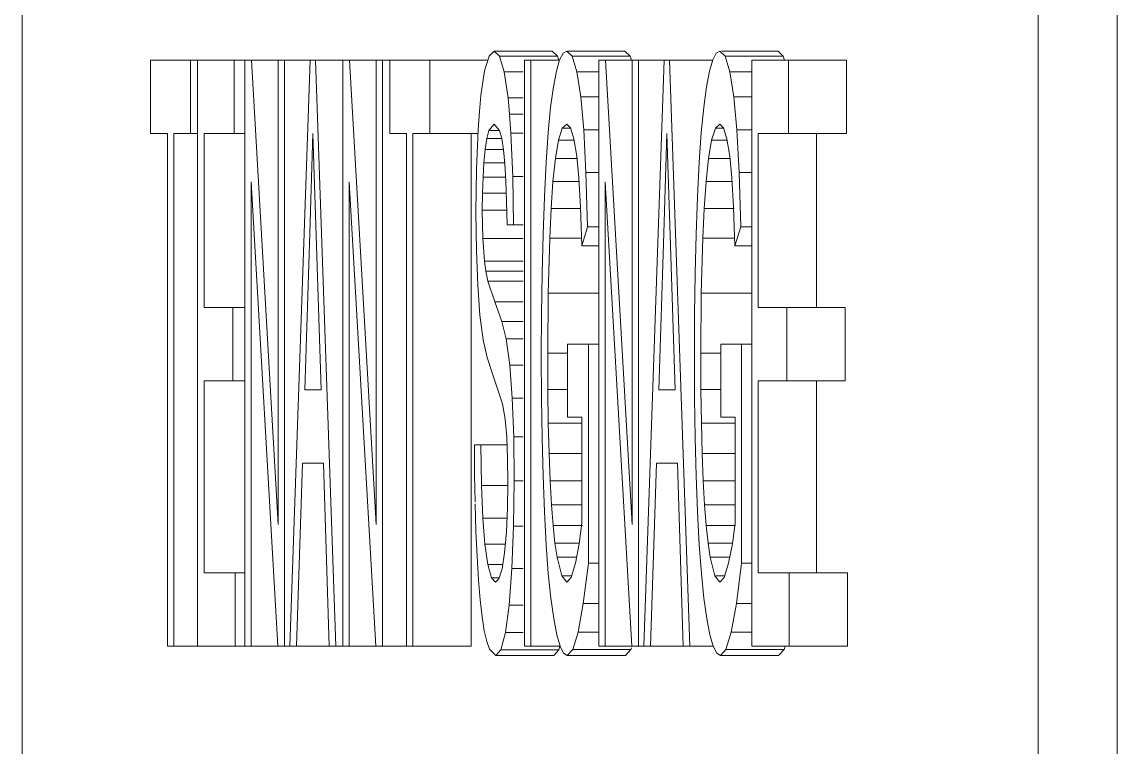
# Model space of a CAD drawing. Header units: millimetres. Extents: x 4237772 to 4686020, y -673 to 29459.
# Drawn here: x 4305745 to 4306683, y 13596 to 14218 of the extents above; entities that cross this region are included whole.
import ezdxf

# ---------------------------------------------------------------- set-up
doc = ezdxf.new("R2010")
doc.units = ezdxf.units.MM
doc.layers.add('A-GENM', color=13, linetype='Continuous', lineweight=5)
doc.layers.add('P-SANR-FIXT', color=6, linetype='Continuous', lineweight=5)

# ---------------------------------------------------------------- blocks, each defined once
blk = doc.blocks.new('Downpipe - Tee Spreader - Downpipe - Tee Spreader-V12-SECTION - GRIDS C4-C5')
at = {"layer": 'P-SANR-FIXT'}
blk.add_line((4306683.27, 15154.83), (4306683.27, 11361.79), dxfattribs=at)
blk = doc.blocks.new('Generic Models 13 - Generic Models 13-2262104-SECTION - GRIDS C4-C5')
at = {"layer": 'A-GENM'}
for p, q in [((4305745.53, 14893.39), (4305745.06, 12493.39)), ((4306615.42, 12471.04), (4306615.89, 14871.04))]:
    blk.add_line(p, q, dxfattribs=at)

msp = doc.modelspace()

# ---------------------------------------------------------------- linework, layer by layer
at = {"layer": 'A-GENM'}
for p, q in [((4306145.28, 14188.52), (4306141.43, 14175.69)), ((4306149.53, 14192.8), (4306145.28, 14188.52)), ((4306154.14, 14188.32), (4306149.53, 14192.8)), ((4306199.34, 14192.8), (4306149.53, 14192.8)), ((4306158.18, 14174.9), (4306154.14, 14188.32)), ((4306203.95, 14188.32), (4306154.14, 14188.32)), ((4306199.34, 14192.8), (4306203.95, 14188.32)), ((4306203.95, 14188.32), (4306204.97, 14184.95)), ((4306208.68, 14190.88), (4306205.71, 14185.11)), ((4306211.84, 14192.8), (4306208.68, 14190.88)), ((4306216.34, 14188.34), (4306211.84, 14192.8)), ((4306261.65, 14192.8), (4306211.84, 14192.8)), ((4306220.39, 14174.96), (4306216.34, 14188.34)), ((4306266.15, 14188.34), (4306216.34, 14188.34)), ((4306261.65, 14192.8), (4306266.15, 14188.34)), ((4306266.15, 14188.34), (4306267.18, 14184.95)), ((4306339.83, 14190.88), (4306336.86, 14185.11)), ((4306342.99, 14192.8), (4306339.83, 14190.88)), ((4306347.49, 14188.34), (4306342.99, 14192.8)), ((4306392.8, 14192.8), (4306344.58, 14192.8)), ((4306351.54, 14174.96), (4306347.49, 14188.34)), ((4306397.3, 14188.34), (4306347.49, 14188.34)), ((4306392.8, 14192.8), (4306397.3, 14188.34)), ((4306397.3, 14188.34), (4306398.33, 14184.95)), ((4305889.46, 14184.95), (4305855.31, 14184.95)), ((4305855.31, 14184.95), (4305855.31, 14122.17)), ((4305889.46, 14122.17), (4305889.46, 14184.95)), ((4305895.61, 14184.95), (4305889.46, 14184.95)), ((4305926.97, 14184.95), (4305895.61, 14184.95)), ((4305895.61, 14184.95), (4305895.61, 13682.67)), ((4305927.03, 14122.17), (4305927.03, 14184.95)), ((4305935.91, 14184.95), (4305927.03, 14184.95)), ((4305941.76, 14184.95), (4305935.91, 14184.95)), ((4305935.91, 14184.95), (4305935.91, 13682.67)), ((4305964.6, 13787.03), (4305941.76, 14184.95)), ((4305964.6, 14184.95), (4305941.76, 14184.95)), ((4305970.07, 14184.95), (4305964.6, 14184.95)), ((4305964.6, 14184.95), (4305964.6, 13787.03)), ((4305970.07, 13682.67), (4305970.07, 14184.95)), ((4305992, 14184.95), (4305970.07, 14184.95)), ((4305992, 14184.95), (4305974.55, 13682.67)), ((4305996.65, 14184.95), (4305992, 14184.95)), ((4306014.09, 13682.67), (4305996.65, 14184.95)), ((4306019.93, 14184.95), (4305996.65, 14184.95)), ((4306025.78, 14184.95), (4306019.93, 14184.95)), ((4306019.93, 14184.95), (4306019.93, 13682.67)), ((4306048.62, 13787.03), (4306025.78, 14184.95)), ((4306048.62, 14184.95), (4306025.78, 14184.95)), ((4306054.08, 14184.95), (4306048.62, 14184.95)), ((4306048.62, 14184.95), (4306048.62, 13787.03)), ((4306054.08, 13682.67), (4306054.08, 14184.95)), ((4306060.23, 14184.95), (4306054.08, 14184.95)), ((4306094.39, 14184.95), (4306060.23, 14184.95)), ((4306060.23, 14184.95), (4306060.23, 14122.17)), ((4306094.39, 14122.17), (4306094.39, 14184.95)), ((4306144.2, 14184.95), (4306094.39, 14184.95)), ((4306181.14, 14184.95), (4306175.67, 14184.95)), ((4306175.67, 14184.95), (4306175.67, 13682.67)), ((4306181.14, 13682.67), (4306181.14, 14184.95)), ((4306205.72, 14184.95), (4306181.14, 14184.95)), ((4306205.71, 14185.11), (4306202.93, 14175.49)), ((4306245.05, 14184.95), (4306239.2, 14184.95)), ((4306239.2, 14184.95), (4306239.2, 13682.67)), ((4306267.89, 13787.03), (4306245.05, 14184.95)), ((4306267.25, 14184.95), (4306245.05, 14184.95)), ((4306273.35, 14184.95), (4306267.89, 14184.95)), ((4306267.89, 14184.95), (4306267.89, 13787.03)), ((4306273.35, 13682.67), (4306273.35, 14184.95)), ((4306295.28, 14184.95), (4306273.35, 14184.95)), ((4306295.28, 14184.95), (4306277.83, 13682.67)), ((4306299.94, 14184.95), (4306295.28, 14184.95)), ((4306317.38, 13682.67), (4306299.94, 14184.95)), ((4306336.87, 14184.95), (4306299.94, 14184.95)), ((4306336.86, 14185.11), (4306334.08, 14175.49)), ((4306401.77, 14184.95), (4306370.35, 14184.95)), ((4306370.35, 14184.95), (4306370.35, 13682.67)), ((4306401.77, 14122.17), (4306401.77, 14184.95)), ((4306451.58, 14184.95), (4306401.77, 14184.95)), ((4306451.58, 14184.95), (4306451.58, 14122.17)), ((4306141.43, 14175.69), (4306138.23, 14154.6)), ((4306161.49, 14152.79), (4306158.18, 14174.9)), ((4306174.44, 14174.9), (4306158.18, 14174.9)), ((4306202.93, 14175.49), (4306200.34, 14162.02)), ((4306223.8, 14153.62), (4306220.39, 14174.96)), ((4306239.2, 14174.96), (4306220.39, 14174.96)), ((4306334.08, 14175.49), (4306331.49, 14162.02)), ((4306354.95, 14153.62), (4306351.54, 14174.96)), ((4306370.61, 14174.96), (4306351.54, 14174.96)), ((4306200.34, 14162.02), (4306197.98, 14144.6)), ((4306331.49, 14162.02), (4306329.14, 14144.6)), ((4306138.23, 14154.6), (4306136.95, 14141.07)), ((4306162.82, 14138.59), (4306161.49, 14152.79)), ((4306174.44, 14152.79), (4306161.49, 14152.79)), ((4306226.38, 14125.29), (4306223.8, 14153.62)), ((4306239.2, 14153.62), (4306223.8, 14153.62)), ((4306357.53, 14125.29), (4306354.95, 14153.62)), ((4306370.35, 14153.62), (4306354.95, 14153.62)), ((4306136.95, 14141.07), (4306135.9, 14125.54)), ((4306197.98, 14144.6), (4306195.92, 14123.1)), ((4306329.11, 14144.33), (4306327.07, 14123.1)), ((4306145.11, 14124.62), (4306149.75, 14130.02)), ((4306149.75, 14130.02), (4306154.28, 14124.56)), ((4306163.94, 14122.29), (4306162.82, 14138.59)), ((4306174.44, 14138.59), (4306162.82, 14138.59)), ((4306207.98, 14126.63), (4306211.76, 14130.02)), ((4306211.76, 14130.02), (4306214.98, 14126.87)), ((4306339.14, 14126.63), (4306342.91, 14130.02)), ((4306342.91, 14130.02), (4306346.13, 14126.87)), ((4305855.31, 14122.17), (4305869.65, 14122.17)), ((4305869.65, 14122.17), (4305869.65, 13682.67)), ((4305875.12, 13682.67), (4305875.12, 14122.17)), ((4305875.12, 14122.17), (4305889.46, 14122.17)), ((4305895.61, 14122.17), (4305889.46, 14122.17)), ((4305901.07, 13973.05), (4305901.07, 14122.17)), ((4305901.07, 14122.17), (4305926.97, 14122.17)), ((4305935.91, 14122.17), (4305927.03, 14122.17)), ((4305991.59, 14036.7), (4305994.31, 14122.17)), ((4305994.31, 14122.17), (4305997.38, 14025.9)), ((4306060.23, 14122.17), (4306074.58, 14122.17)), ((4306074.58, 14122.17), (4306074.58, 13682.67)), ((4306080.04, 13682.67), (4306080.04, 14122.17)), ((4306080.04, 14122.17), (4306094.39, 14122.17)), ((4306135.76, 14122.17), (4306094.39, 14122.17)), ((4306129.85, 14122.17), (4306129.85, 13682.67)), ((4306135.9, 14125.54), (4306134.48, 14091.25)), ((4306143.33, 14117.88), (4306145.11, 14124.62)), ((4306154.28, 14124.62), (4306145.11, 14124.62)), ((4306154.28, 14124.56), (4306156.07, 14117.74)), ((4306165.49, 14085.29), (4306163.94, 14122.29)), ((4306174.44, 14122.29), (4306163.94, 14122.29)), ((4306195.92, 14123.1), (4306194.16, 14097.54)), ((4306204.76, 14116.46), (4306207.98, 14126.63)), ((4306215.05, 14126.63), (4306207.98, 14126.63)), ((4306214.98, 14126.87), (4306217.9, 14117.45)), ((4306228.3, 14088.61), (4306226.38, 14125.29)), ((4306239.2, 14125.29), (4306226.38, 14125.29)), ((4306294.88, 14036.7), (4306297.6, 14122.17)), ((4306297.6, 14122.17), (4306300.66, 14025.9)), ((4306327.07, 14123.1), (4306325.31, 14097.54)), ((4306335.91, 14116.46), (4306339.14, 14126.63)), ((4306346.2, 14126.63), (4306339.14, 14126.63)), ((4306346.13, 14126.87), (4306349.05, 14117.45)), ((4306359.45, 14088.61), (4306357.53, 14125.29)), ((4306370.35, 14125.29), (4306357.53, 14125.29)), ((4306375.81, 13973.05), (4306375.81, 14122.17)), ((4306375.81, 14122.17), (4306401.77, 14122.17)), ((4306451.58, 14122.17), (4306401.77, 14122.17)), ((4306425.62, 14122.17), (4306425.62, 13973.05)), ((4306141.92, 14108.43), (4306143.33, 14117.88)), ((4306156.08, 14117.88), (4306143.51, 14117.88)), ((4306156.07, 14117.74), (4306157.55, 14108.19)), ((4306202.09, 14100.8), (4306204.76, 14116.46)), ((4306218.06, 14116.46), (4306204.76, 14116.46)), ((4306217.9, 14117.45), (4306220.35, 14102.79)), ((4306333.25, 14100.8), (4306335.91, 14116.46)), ((4306349.21, 14116.46), (4306335.91, 14116.46)), ((4306349.05, 14117.45), (4306351.5, 14102.79)), ((4306140.85, 14097.08), (4306141.92, 14108.43)), ((4306157.57, 14108.43), (4306141.92, 14108.43)), ((4306157.55, 14108.19), (4306158.73, 14095.97)), ((4306220.35, 14102.79), (4306222.16, 14083.97)), ((4306351.5, 14102.79), (4306353.31, 14083.97)), ((4306140.08, 14084.61), (4306140.85, 14097.08)), ((4306158.95, 14097.08), (4306140.85, 14097.08)), ((4306158.73, 14095.97), (4306159.64, 14081.15)), ((4306194.16, 14097.54), (4306192.68, 14067.9)), ((4306200, 14080.9), (4306202.09, 14100.8)), ((4306220.54, 14100.8), (4306202.09, 14100.8)), ((4306325.31, 14097.54), (4306323.83, 14067.9)), ((4306331.15, 14080.9), (4306333.25, 14100.8)), ((4306351.69, 14100.8), (4306333.25, 14100.8)), ((4306134.48, 14091.25), (4306134, 14054.48)), ((4306139.62, 14071.02), (4306140.08, 14084.61)), ((4306159.43, 14084.61), (4306140.08, 14084.61)), ((4306166.11, 14043.69), (4306165.49, 14085.29)), ((4306174.44, 14085.29), (4306165.49, 14085.29)), ((4306222.16, 14083.97), (4306223.52, 14059)), ((4306229.69, 14042.21), (4306228.3, 14088.61)), ((4306239.2, 14088.61), (4306228.3, 14088.61)), ((4306353.31, 14083.97), (4306354.68, 14059)), ((4306360.84, 14042.21), (4306359.45, 14088.61)), ((4306370.35, 14088.61), (4306359.45, 14088.61)), ((4305941.38, 13682.67), (4305941.38, 14080.72)), ((4305941.38, 14080.72), (4305964.22, 13682.67)), ((4306025.39, 13682.67), (4306025.39, 14080.72)), ((4306025.39, 14080.72), (4306048.23, 13682.67)), ((4306159.64, 14081.15), (4306160.28, 14063.72)), ((4306198.39, 14057.8), (4306200, 14080.9)), ((4306222.33, 14080.9), (4306200, 14080.9)), ((4306244.66, 13682.67), (4306244.66, 14080.72)), ((4306244.66, 14080.72), (4306267.5, 13682.67)), ((4306329.54, 14057.8), (4306331.15, 14080.9)), ((4306353.48, 14080.9), (4306331.15, 14080.9)), ((4306139.47, 14056.32), (4306139.62, 14071.02)), ((4306160.01, 14071.02), (4306139.62, 14071.02)), ((4306192.68, 14067.9), (4306191.51, 14035.62)), ((4306323.83, 14067.9), (4306322.66, 14035.62)), ((4306134, 14054.48), (4306134.39, 14021.58)), ((4306139.9, 14032.19), (4306139.47, 14056.32)), ((4306160.41, 14056.32), (4306139.47, 14056.32)), ((4306160.28, 14063.72), (4306160.64, 14043.69)), ((4306197.19, 14032.53), (4306198.39, 14057.8)), ((4306223.96, 14057.8), (4306198.39, 14057.8)), ((4306223.52, 14059), (4306224.65, 14025.9)), ((4306328.34, 14032.53), (4306329.54, 14057.8)), ((4306355.11, 14057.8), (4306329.54, 14057.8)), ((4306354.68, 14059), (4306355.8, 14025.9)), ((4305987.31, 13902.42), (4305991.59, 14036.7)), ((4306160.64, 14043.69), (4306166.11, 14043.69)), ((4306174.44, 14043.69), (4306166.11, 14043.69)), ((4306224.65, 14025.9), (4306229.69, 14042.21)), ((4306239.2, 14042.21), (4306229.69, 14042.21)), ((4306290.6, 13902.42), (4306294.88, 14036.7)), ((4306355.8, 14025.9), (4306360.84, 14042.21)), ((4306370.35, 14042.21), (4306360.84, 14042.21)), ((4306141.21, 14012.78), (4306139.9, 14032.19)), ((4306174.44, 14032.19), (4306139.9, 14032.19)), ((4306191.51, 14035.62), (4306190.68, 14002.1)), ((4306195.91, 13985.13), (4306197.19, 14032.53)), ((4306224.42, 14032.53), (4306197.19, 14032.53)), ((4306322.66, 14035.62), (4306321.83, 14002.1)), ((4306327.06, 13985.13), (4306328.34, 14032.53)), ((4306355.58, 14032.53), (4306328.34, 14032.53)), ((4305997.38, 14025.9), (4306001.33, 13902.42)), ((4306134.39, 14021.58), (4306135.53, 13992.06)), ((4306239.2, 14025.9), (4306224.65, 14025.9)), ((4306300.66, 14025.9), (4306304.61, 13902.42)), ((4306370.35, 14025.9), (4306355.8, 14025.9)), ((4306142.41, 14004.15), (4306141.21, 14012.78)), ((4306174.44, 14012.78), (4306141.21, 14012.78)), ((4306144.29, 13995.43), (4306142.41, 14004.15)), ((4306174.44, 14004.15), (4306142.41, 14004.15)), ((4306190.68, 14002.1), (4306190.18, 13967.35)), ((4306321.83, 14002.1), (4306321.33, 13967.35)), ((4306135.53, 13992.06), (4306137.46, 13966.46)), ((4306150.13, 13977.71), (4306144.29, 13995.43)), ((4306174.44, 13995.43), (4306144.29, 13995.43)), ((4306195.48, 13933.93), (4306195.91, 13985.13)), ((4306239.2, 13985.13), (4306195.91, 13985.13)), ((4306326.63, 13933.93), (4306327.06, 13985.13)), ((4306370.35, 13985.13), (4306327.06, 13985.13)), ((4305925.67, 13973.05), (4305901.07, 13973.05)), ((4305925.67, 13910.27), (4305925.67, 13973.05)), ((4305935.91, 13973.05), (4305925.67, 13973.05)), ((4306156.16, 13960.88), (4306150.13, 13977.71)), ((4306174.44, 13977.71), (4306150.13, 13977.71)), ((4306400.4, 13973.05), (4306375.81, 13973.05)), ((4306400.4, 13910.27), (4306400.4, 13973.05)), ((4306450.21, 13973.05), (4306400.4, 13973.05)), ((4306450.21, 13973.05), (4306450.21, 13910.27)), ((4306137.46, 13966.46), (4306140.18, 13945.34)), ((4306159.8, 13946.2), (4306156.16, 13960.88)), ((4306174.44, 13960.88), (4306156.16, 13960.88)), ((4306190.18, 13967.35), (4306190.02, 13931.36)), ((4306321.33, 13967.35), (4306321.17, 13931.36)), ((4306140.18, 13945.34), (4306143.53, 13930.24)), ((4306162.92, 13923.42), (4306159.8, 13946.2)), ((4306174.44, 13946.2), (4306159.8, 13946.2)), ((4306195.61, 13902.58), (4306195.48, 13933.93)), ((4306212.56, 13933.93), (4306195.48, 13933.93)), ((4306230.32, 13941.66), (4306212.56, 13941.66)), ((4306212.56, 13941.66), (4306212.56, 13878.87)), ((4306230.32, 13753.92), (4306230.32, 13941.66)), ((4306239.2, 13941.66), (4306230.32, 13941.66)), ((4306326.76, 13902.58), (4306326.63, 13933.93)), ((4306343.71, 13933.93), (4306326.63, 13933.93)), ((4306361.47, 13941.66), (4306343.71, 13941.66)), ((4306343.71, 13941.66), (4306343.71, 13878.87)), ((4306361.47, 13753.92), (4306361.47, 13941.66)), ((4306370.35, 13941.66), (4306361.47, 13941.66)), ((4306143.53, 13930.24), (4306148.75, 13914.38)), ((4306165.09, 13895.31), (4306162.92, 13923.42)), ((4306174.44, 13923.42), (4306162.92, 13923.42)), ((4306190.02, 13931.36), (4306190.18, 13895.38)), ((4306321.17, 13931.36), (4306321.33, 13895.38)), ((4306148.75, 13914.38), (4306156.7, 13890.4)), ((4305901.07, 13745.46), (4305901.07, 13910.27)), ((4305901.07, 13910.27), (4305925.67, 13910.27)), ((4305935.91, 13910.27), (4305925.67, 13910.27)), ((4306375.81, 13745.46), (4306375.81, 13910.27)), ((4306375.81, 13910.27), (4306400.4, 13910.27)), ((4306450.21, 13910.27), (4306400.4, 13910.27)), ((4306425.62, 13910.27), (4306425.62, 13745.46)), ((4306001.33, 13902.42), (4305987.31, 13902.42)), ((4306166.37, 13862.17), (4306165.09, 13895.31)), ((4306174.44, 13895.31), (4306165.09, 13895.31)), ((4306190.18, 13895.38), (4306190.68, 13861.12)), ((4306195.99, 13873.89), (4306195.61, 13902.58)), ((4306212.56, 13902.58), (4306195.61, 13902.58)), ((4306304.61, 13902.42), (4306290.6, 13902.42)), ((4306321.33, 13895.38), (4306321.83, 13861.12)), ((4306327.14, 13873.89), (4306326.76, 13902.58)), ((4306343.71, 13902.58), (4306326.76, 13902.58)), ((4306156.7, 13890.4), (4306159.04, 13877.39)), ((4306159.04, 13877.39), (4306160.42, 13861.89)), ((4306212.56, 13878.87), (4306224.85, 13878.87)), ((4306224.85, 13878.87), (4306224.85, 13788.13)), ((4306343.71, 13878.87), (4306356, 13878.87)), ((4306356, 13878.87), (4306356, 13788.13)), ((4306196.64, 13847.86), (4306195.99, 13873.89)), ((4306225.07, 13873.89), (4306195.99, 13873.89)), ((4306327.79, 13847.86), (4306327.14, 13873.89)), ((4306356.22, 13873.89), (4306327.14, 13873.89)), ((4306160.42, 13861.89), (4306161.1, 13843.73)), ((4306166.79, 13824.31), (4306166.37, 13862.17)), ((4306174.44, 13862.17), (4306166.37, 13862.17)), ((4306190.68, 13861.12), (4306191.52, 13828.6)), ((4306321.83, 13861.12), (4306322.67, 13828.6)), ((4306132.64, 13855.33), (4306132.83, 13829.29)), ((4306138.1, 13855.33), (4306132.64, 13855.33)), ((4306138.73, 13820.49), (4306138.1, 13855.33)), ((4306160.66, 13855.33), (4306138.1, 13855.33)), ((4305980.31, 13682.67), (4305985.31, 13839.63)), ((4305985.31, 13839.63), (4306003.32, 13839.63)), ((4306003.32, 13839.63), (4306008.32, 13682.67)), ((4306161.1, 13843.73), (4306161.33, 13822.71)), ((4306197.53, 13824.49), (4306196.64, 13847.86)), ((4306224.85, 13847.86), (4306196.64, 13847.86)), ((4306283.6, 13682.67), (4306288.59, 13839.63)), ((4306288.59, 13839.63), (4306306.61, 13839.63)), ((4306306.61, 13839.63), (4306311.6, 13682.67)), ((4306328.69, 13824.49), (4306327.79, 13847.86)), ((4306356, 13847.86), (4306327.79, 13847.86)), ((4306132.83, 13829.29), (4306133.25, 13806.45)), ((4306139.86, 13792.48), (4306138.73, 13820.49)), ((4306161.62, 13820.49), (4306138.73, 13820.49)), ((4306161.33, 13822.71), (4306161.02, 13801.14)), ((4306166.3, 13785.6), (4306166.79, 13824.31)), ((4306174.44, 13824.31), (4306166.79, 13824.31)), ((4306191.52, 13828.6), (4306192.69, 13797.82)), ((4306198.68, 13803.86), (4306197.53, 13824.49)), ((4306224.85, 13824.49), (4306197.53, 13824.49)), ((4306322.67, 13828.6), (4306323.84, 13797.82)), ((4306329.83, 13803.86), (4306328.69, 13824.49)), ((4306356, 13824.49), (4306329.11, 13824.49)), ((4306133.29, 13804.62), (4306134.01, 13781.34)), ((4306161.02, 13801.14), (4306160.12, 13780.59)), ((4306200.06, 13786.08), (4306198.68, 13803.86)), ((4306224.85, 13803.86), (4306198.68, 13803.86)), ((4306331.21, 13786.08), (4306329.83, 13803.86)), ((4306356, 13803.86), (4306329.83, 13803.86)), ((4306141.63, 13770.26), (4306139.86, 13792.48)), ((4306160.64, 13792.48), (4306139.86, 13792.48)), ((4306192.69, 13797.82), (4306194.19, 13769.66)), ((4306323.84, 13797.82), (4306325.34, 13769.66)), ((4306164.83, 13749.2), (4306166.3, 13785.6)), ((4306174.44, 13785.6), (4306166.3, 13785.6)), ((4306201.67, 13771.12), (4306200.06, 13786.08)), ((4306225.18, 13786.08), (4306200.06, 13786.08)), ((4306224.85, 13788.13), (4306222.52, 13770.4)), ((4306332.82, 13771.12), (4306331.21, 13786.08)), ((4306356.33, 13786.08), (4306331.21, 13786.08)), ((4306356, 13788.13), (4306353.67, 13770.4)), ((4306134.01, 13781.34), (4306135, 13759.44)), ((4306160.12, 13780.59), (4306158.59, 13762.68)), ((4306144.16, 13752.75), (4306141.63, 13770.26)), ((4306159.23, 13770.26), (4306141.63, 13770.26)), ((4306194.19, 13769.66), (4306196.01, 13745.04)), ((4306203.51, 13759.01), (4306201.67, 13771.12)), ((4306222.62, 13771.12), (4306201.67, 13771.12)), ((4306222.52, 13770.4), (4306219.32, 13753.73)), ((4306325.34, 13769.66), (4306327.16, 13745.04)), ((4306334.66, 13759.01), (4306332.82, 13771.12)), ((4306353.77, 13771.12), (4306332.82, 13771.12)), ((4306353.67, 13770.4), (4306350.47, 13753.73)), ((4306135, 13759.44), (4306136.22, 13739.55)), ((4306158.59, 13762.68), (4306156.43, 13749.07)), ((4306207.56, 13742.96), (4306203.51, 13759.01)), ((4306220.33, 13759.01), (4306203.51, 13759.01)), ((4306338.71, 13742.96), (4306334.66, 13759.01)), ((4306351.48, 13759.01), (4306334.66, 13759.01)), ((4305927.71, 13745.46), (4305901.07, 13745.46)), ((4305927.71, 13682.67), (4305927.71, 13745.46)), ((4305935.91, 13745.46), (4305927.71, 13745.46)), ((4306147.26, 13741.39), (4306144.16, 13752.75)), ((4306157.01, 13752.75), (4306144.16, 13752.75)), ((4306156.43, 13749.07), (4306153.76, 13740.47)), ((4306162.44, 13717.86), (4306164.83, 13749.2)), ((4306174.44, 13749.2), (4306164.83, 13749.2)), ((4306196.01, 13745.04), (4306198.15, 13723.95)), ((4306219.32, 13753.73), (4306215.63, 13741.64)), ((4306226, 13719.43), (4306230.32, 13753.92)), ((4306239.2, 13753.92), (4306230.32, 13753.92)), ((4306327.16, 13745.04), (4306329.3, 13723.95)), ((4306350.47, 13753.73), (4306346.78, 13741.64)), ((4306357.15, 13719.43), (4306361.47, 13753.92)), ((4306370.35, 13753.92), (4306361.47, 13753.92)), ((4306402.45, 13745.46), (4306375.81, 13745.46)), ((4306402.45, 13682.67), (4306402.45, 13745.46)), ((4306452.26, 13745.46), (4306402.45, 13745.46)), ((4306452.26, 13745.46), (4306452.26, 13682.67)), ((4306136.22, 13739.55), (4306137.66, 13722.34)), ((4306150.72, 13737.61), (4306147.26, 13741.39)), ((4306154.05, 13741.39), (4306147.26, 13741.39)), ((4306153.76, 13740.47), (4306150.72, 13737.61)), ((4306211.84, 13737.61), (4306207.56, 13742.96)), ((4306216.03, 13742.96), (4306207.56, 13742.96)), ((4306215.63, 13741.64), (4306211.84, 13737.61)), ((4306342.99, 13737.61), (4306338.71, 13742.96)), ((4306347.18, 13742.96), (4306338.71, 13742.96)), ((4306346.78, 13741.64), (4306342.99, 13737.61)), ((4306137.66, 13722.34), (4306139.31, 13707.79)), ((4306159.2, 13694.38), (4306162.44, 13717.86)), ((4306174.44, 13717.86), (4306162.44, 13717.86)), ((4306198.15, 13723.95), (4306200.61, 13706.4)), ((4306221.55, 13694.69), (4306226, 13719.43)), ((4306239.2, 13719.43), (4306226, 13719.43)), ((4306329.3, 13723.95), (4306331.76, 13706.4)), ((4306352.7, 13694.69), (4306357.15, 13719.43)), ((4306370.35, 13719.43), (4306357.15, 13719.43)), ((4306139.31, 13707.79), (4306141.17, 13695.91)), ((4306200.61, 13706.4), (4306203.31, 13692.58)), ((4306331.76, 13706.4), (4306334.46, 13692.58)), ((4306141.17, 13695.91), (4306143.26, 13686.69)), ((4306155.29, 13679.71), (4306159.2, 13694.38)), ((4306174.44, 13694.38), (4306159.2, 13694.38)), ((4306203.31, 13692.58), (4306206.15, 13682.72)), ((4306216.97, 13679.79), (4306221.55, 13694.69)), ((4306239.36, 13694.69), (4306221.55, 13694.69)), ((4306334.46, 13692.58), (4306337.3, 13682.72)), ((4306348.12, 13679.79), (4306352.7, 13694.69)), ((4306370.64, 13694.69), (4306352.7, 13694.69)), ((4305869.65, 13682.67), (4305875.12, 13682.67)), ((4305895.61, 13682.67), (4305875.12, 13682.67)), ((4305895.61, 13682.67), (4305927.71, 13682.67)), ((4305935.91, 13682.67), (4305927.71, 13682.67)), ((4305935.91, 13682.67), (4305941.38, 13682.67)), ((4305964.22, 13682.67), (4305941.38, 13682.67)), ((4305964.22, 13682.67), (4305970.07, 13682.67)), ((4305974.55, 13682.67), (4305970.07, 13682.67)), ((4305974.55, 13682.67), (4305980.31, 13682.67)), ((4306008.32, 13682.67), (4305980.31, 13682.67)), ((4306008.32, 13682.67), (4306014.09, 13682.67)), ((4306019.93, 13682.67), (4306014.09, 13682.67)), ((4306019.93, 13682.67), (4306025.39, 13682.67)), ((4306048.23, 13682.67), (4306025.39, 13682.67)), ((4306048.23, 13682.67), (4306054.08, 13682.67)), ((4306074.58, 13682.67), (4306054.08, 13682.67)), ((4306074.58, 13682.67), (4306080.04, 13682.67)), ((4306129.85, 13682.67), (4306080.04, 13682.67)), ((4306143.26, 13686.69), (4306145.58, 13680.1)), ((4306145.58, 13680.1), (4306150.93, 13674.82)), ((4306150.93, 13674.82), (4306155.29, 13679.71)), ((4306205.1, 13679.71), (4306155.29, 13679.71)), ((4306175.67, 13682.67), (4306181.14, 13682.67)), ((4306206.15, 13682.67), (4306181.14, 13682.67)), ((4306205.1, 13679.71), (4306200.74, 13674.82)), ((4306205.89, 13682.67), (4306205.1, 13679.71)), ((4306206.15, 13682.72), (4306209.14, 13676.8)), ((4306212.28, 13674.82), (4306216.97, 13679.79)), ((4306266.78, 13679.79), (4306216.97, 13679.79)), ((4306239.2, 13682.67), (4306244.66, 13682.67)), ((4306267.25, 13682.67), (4306244.66, 13682.67)), ((4306266.78, 13679.79), (4306262.09, 13674.82)), ((4306267.25, 13681.3), (4306266.78, 13679.79)), ((4306267.5, 13682.67), (4306273.35, 13682.67)), ((4306277.83, 13682.67), (4306273.35, 13682.67)), ((4306277.83, 13682.67), (4306283.6, 13682.67)), ((4306311.6, 13682.67), (4306283.6, 13682.67)), ((4306311.6, 13682.67), (4306317.38, 13682.67)), ((4306337.3, 13682.67), (4306317.38, 13682.67)), ((4306337.3, 13682.72), (4306340.29, 13676.8)), ((4306343.43, 13674.82), (4306348.12, 13679.79)), ((4306397.93, 13679.79), (4306348.12, 13679.79)), ((4306370.35, 13682.67), (4306402.45, 13682.67)), ((4306397.93, 13679.79), (4306393.24, 13674.82)), ((4306398.82, 13682.67), (4306397.93, 13679.79)), ((4306452.26, 13682.67), (4306402.45, 13682.67)), ((4306200.74, 13674.82), (4306150.93, 13674.82)), ((4306209.14, 13676.8), (4306212.28, 13674.82)), ((4306262.09, 13674.82), (4306212.28, 13674.82)), ((4306340.29, 13676.8), (4306343.43, 13674.82)), ((4306393.24, 13674.82), (4306343.43, 13674.82))]:
    msp.add_line(p, q, dxfattribs=at)

# ---------------------------------------------------------------- block references
msp.add_blockref('Generic Models 13 - Generic Models 13-2262104-SECTION - GRIDS C4-C5', (0, 0), dxfattribs=at)
at = {"layer": 'P-SANR-FIXT'}
msp.add_blockref('Downpipe - Tee Spreader - Downpipe - Tee Spreader-V12-SECTION - GRIDS C4-C5', (0, 0), dxfattribs=at)

doc.saveas('drawing.dxf')
